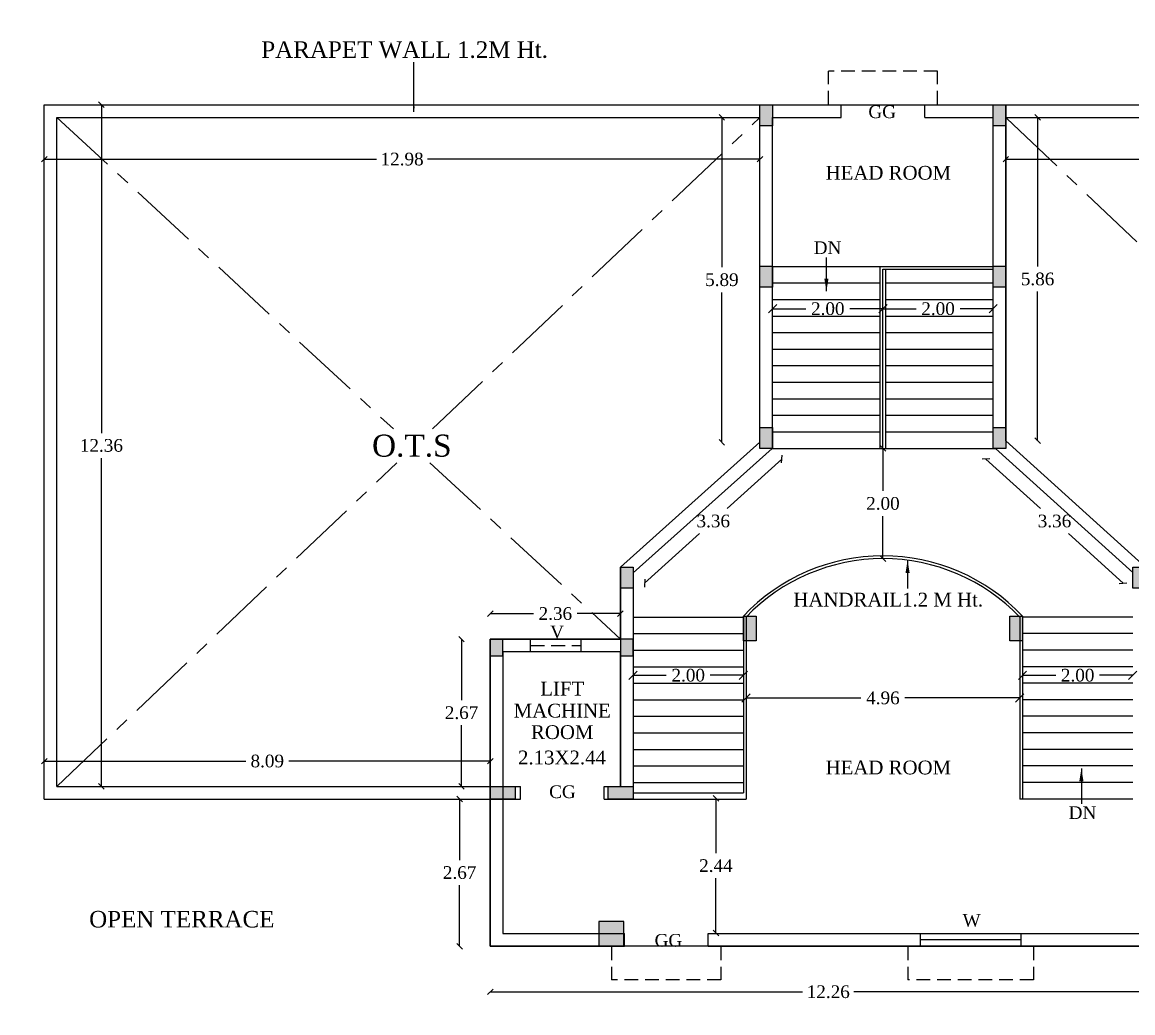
# Model space of a CAD drawing. Header units: metres. Extents: x -53 to 471, y -924 to -843.
# Drawn here: x 307.16 to 327.3, y -905.91 to -887.94 of the extents above; entities that cross this region are included whole.
import ezdxf
from ezdxf.enums import TextEntityAlignment as Align

# ---------------------------------------------------------------- set-up
doc = ezdxf.new("R2010")
doc.units = ezdxf.units.M
doc.header["$MEASUREMENT"] = 0
doc.header["$PDMODE"] = 3
doc.linetypes.add('CENTER', pattern=[2, 1.25, -0.25, 0.25, -0.25])
doc.linetypes.add('HIDDEN', pattern=[0.375, 0.25, -0.125])
doc.layers.get('DEFPOINTS').update_dxf_attribs({"lineweight": 5})
doc.layers.add('BLK_1_STAIR_HEADROOM', color=1, linetype='Continuous')
doc.styles.add('Isa-', font='times.ttf')
doc.styles.add('STYLE2', font='times.ttf')
doc.dimstyles.new('Copy of ISO-25', dxfattribs={"dimscale": 0, "dimtxt": 0.23, "dimasz": 0.1, "dimexe": 1.25, "dimexo": 0.625, "dimgap": 0.11, "dimtad": 0, "dimtih": 1, "dimtoh": 1, "dimzin": 1, "dimdsep": 46, "dimtxsty": 'STYLE2', "dimblk": 'OBLIQUE', "dimcen": 0, "dimse1": 1, "dimse2": 1, "dimclrd": 1, "dimclrt": 3, "dimadec": 0, "dimazin": 2, "dimtfac": 1, "dimtix": 1, "dimtofl": 0, "dimtmove": 0, "dimatfit": 3, "dimfxl": 0, "dimtolj": 1, "dimarcsym": 0})
doc.dimstyles.new('ISO-25', dxfattribs={"dimscale": 0, "dimtxt": 0.23, "dimasz": 0.15, "dimexe": 1.25, "dimexo": 0.625, "dimgap": 0.11, "dimtad": 0, "dimtih": 1, "dimtoh": 1, "dimzin": 1, "dimdsep": 46, "dimtxsty": 'STYLE2', "dimblk": 'OBLIQUE', "dimcen": 0, "dimse1": 1, "dimse2": 1, "dimclrd": 1, "dimclrt": 3, "dimadec": 0, "dimazin": 2, "dimtfac": 1, "dimtix": 1, "dimtofl": 0, "dimtmove": 0, "dimatfit": 3, "dimfxl": 0, "dimtolj": 1, "dimarcsym": 0})

# ---------------------------------------------------------------- blocks, each defined once
blk = doc.blocks.new('_Oblique')
at = {"color": 0, "linetype": 'ByBlock', "lineweight": -2}
blk.add_line((-0.5, -0.5), (0.5, 0.5), dxfattribs=at)
blk = doc.blocks.new('*D221')
at = {"color": 1, "lineweight": -2}
for p, q in [((320.291, -900.198), (322.374, -900.198)), ((325.254, -900.198), (323.17, -900.198))]:
    blk.add_line(p, q, dxfattribs=at)
at = {"layer": 'DEFPOINTS', "color": 0}
for p in [(320.291, -899.787), (325.254, -899.931), (325.254, -900.198)]:
    blk.add_point(p, dxfattribs=at)
at = {"color": 1, "lineweight": -2, "xscale": 0.15, "yscale": 0.15, "zscale": 0.15, "rotation": 180}
blk.add_blockref('_Oblique', (320.291, -900.198), dxfattribs=at)
at = {"color": 1, "lineweight": -2, "xscale": 0.15, "yscale": 0.15, "zscale": 0.15}
blk.add_blockref('_Oblique', (325.254, -900.198), dxfattribs=at)
at = {"color": 3, "lineweight": -3, "insert": (322.772, -900.198), "char_height": 0.23, "attachment_point": 5, "style": 'STYLE2'}
blk.add_mtext('\\A1;4.96', dxfattribs=at)
blk = doc.blocks.new('*D222')
at = {"color": 1, "lineweight": -2}
for p, q in [((325.304, -899.787), (325.906, -899.787)), ((327.304, -899.787), (326.701, -899.787))]:
    blk.add_line(p, q, dxfattribs=at)
at = {"layer": 'DEFPOINTS', "color": 0}
for p in [(325.304, -899.787), (327.304, -899.787), (327.304, -899.787)]:
    blk.add_point(p, dxfattribs=at)
at = {"color": 1, "lineweight": -2, "xscale": 0.15, "yscale": 0.15, "zscale": 0.15, "rotation": 180}
blk.add_blockref('_Oblique', (325.304, -899.787), dxfattribs=at)
at = {"color": 1, "lineweight": -2, "xscale": 0.15, "yscale": 0.15, "zscale": 0.15}
blk.add_blockref('_Oblique', (327.304, -899.787), dxfattribs=at)
at = {"color": 3, "lineweight": 25, "insert": (326.304, -899.787), "char_height": 0.23, "attachment_point": 5, "style": 'STYLE2'}
blk.add_mtext('\\A1;2.00', dxfattribs=at)
blk = doc.blocks.new('*D223')
at = {"color": 1, "lineweight": -2}
for p, q in [((318.241, -899.787), (318.843, -899.787)), ((320.241, -899.787), (319.638, -899.787))]:
    blk.add_line(p, q, dxfattribs=at)
at = {"layer": 'DEFPOINTS', "color": 0}
for p in [(318.241, -899.787), (320.241, -899.787), (320.241, -899.787)]:
    blk.add_point(p, dxfattribs=at)
at = {"color": 1, "lineweight": -2, "xscale": 0.15, "yscale": 0.15, "zscale": 0.15, "rotation": 180}
blk.add_blockref('_Oblique', (318.241, -899.787), dxfattribs=at)
at = {"color": 1, "lineweight": -2, "xscale": 0.15, "yscale": 0.15, "zscale": 0.15}
blk.add_blockref('_Oblique', (320.241, -899.787), dxfattribs=at)
at = {"color": 3, "lineweight": 25, "insert": (319.241, -899.787), "char_height": 0.23, "attachment_point": 5, "style": 'STYLE2'}
blk.add_mtext('\\A1;2.00', dxfattribs=at)
blk = doc.blocks.new('*D406')
at = {"color": 1, "lineweight": -2}
for p, q in [((322.772, -895.671), (322.772, -896.443)), ((322.772, -897.671), (322.772, -896.898))]:
    blk.add_line(p, q, dxfattribs=at)
at = {"layer": 'DEFPOINTS', "color": 0}
for p in [(322.717, -895.671), (322.772, -895.671), (322.772, -897.671)]:
    blk.add_point(p, dxfattribs=at)
at = {"color": 1, "lineweight": -2, "xscale": 0.1, "yscale": 0.1, "zscale": 0.1}
for p, rotation in [((322.772, -895.671), 90), ((322.772, -897.671), 270)]:
    blk.add_blockref('_Oblique', p, dxfattribs=dict(at, rotation=rotation))
at = {"color": 3, "lineweight": 25, "insert": (322.772, -896.671), "char_height": 0.23, "attachment_point": 5, "style": 'STYLE2'}
blk.add_mtext('\\A1;2.00', dxfattribs=at)
blk = doc.blocks.new('*D224')
at = {"color": 1, "lineweight": -2}
for p, q in [((307.561, -890.426), (313.589, -890.426)), ((320.542, -890.426), (314.514, -890.426))]:
    blk.add_line(p, q, dxfattribs=at)
at = {"layer": 'DEFPOINTS', "color": 0}
for p in [(307.561, -889.668), (320.542, -889.668), (320.542, -890.426)]:
    blk.add_point(p, dxfattribs=at)
at = {"color": 1, "lineweight": -2, "xscale": 0.1, "yscale": 0.1, "zscale": 0.1, "rotation": 180}
blk.add_blockref('_Oblique', (307.561, -890.426), dxfattribs=at)
at = {"color": 1, "lineweight": -2, "xscale": 0.1, "yscale": 0.1, "zscale": 0.1}
blk.add_blockref('_Oblique', (320.542, -890.426), dxfattribs=at)
at = {"color": 3, "lineweight": -3, "insert": (314.051, -890.426), "char_height": 0.23, "attachment_point": 5, "style": 'STYLE2'}
blk.add_mtext('\\A1;12.98', dxfattribs=at)
blk = doc.blocks.new('*D225')
at = {"color": 1, "lineweight": -2}
for p, q in [((308.597, -889.438), (308.597, -895.392)), ((308.597, -901.801), (308.597, -895.847))]:
    blk.add_line(p, q, dxfattribs=at)
at = {"layer": 'DEFPOINTS', "color": 0}
for p in [(307.791, -889.438), (307.791, -901.801), (308.597, -901.801)]:
    blk.add_point(p, dxfattribs=at)
at = {"color": 1, "lineweight": -2, "xscale": 0.1, "yscale": 0.1, "zscale": 0.1}
for p, rotation in [((308.597, -889.438), 90), ((308.597, -901.801), 270)]:
    blk.add_blockref('_Oblique', p, dxfattribs=dict(at, rotation=rotation))
at = {"color": 3, "lineweight": -3, "insert": (308.597, -895.619), "char_height": 0.23, "attachment_point": 5, "style": 'STYLE2'}
blk.add_mtext('\\A1;12.36', dxfattribs=at)
blk = doc.blocks.new('*D226')
at = {"color": 1, "lineweight": -2}
for p, q in [((325.002, -890.426), (331.029, -890.426)), ((337.981, -890.426), (331.954, -890.426))]:
    blk.add_line(p, q, dxfattribs=at)
at = {"layer": 'DEFPOINTS', "color": 0}
for p in [(325.002, -889.668), (337.981, -889.668), (325.002, -890.426)]:
    blk.add_point(p, dxfattribs=at)
at = {"color": 1, "lineweight": -2, "xscale": 0.1, "yscale": 0.1, "zscale": 0.1, "rotation": 180}
blk.add_blockref('_Oblique', (325.002, -890.426), dxfattribs=at)
at = {"color": 1, "lineweight": -2, "xscale": 0.1, "yscale": 0.1, "zscale": 0.1}
blk.add_blockref('_Oblique', (337.981, -890.426), dxfattribs=at)
at = {"color": 3, "lineweight": -3, "insert": (331.491, -890.426), "char_height": 0.23, "attachment_point": 5, "style": 'STYLE2'}
blk.add_mtext('\\A1;12.98', dxfattribs=at)
blk = doc.blocks.new('*D229')
at = {"color": 1, "lineweight": -2}
for p, q in [((307.561, -901.343), (311.216, -901.343)), ((315.651, -901.343), (311.995, -901.343))]:
    blk.add_line(p, q, dxfattribs=at)
at = {"layer": 'DEFPOINTS', "color": 0}
for p in [(315.651, -901.343), (307.561, -901.801), (315.651, -901.801)]:
    blk.add_point(p, dxfattribs=at)
at = {"color": 1, "lineweight": -2, "xscale": 0.1, "yscale": 0.1, "zscale": 0.1, "rotation": 180}
blk.add_blockref('_Oblique', (307.561, -901.343), dxfattribs=at)
at = {"color": 1, "lineweight": -2, "xscale": 0.1, "yscale": 0.1, "zscale": 0.1}
blk.add_blockref('_Oblique', (315.651, -901.343), dxfattribs=at)
at = {"color": 3, "lineweight": -3, "insert": (311.606, -901.343), "char_height": 0.23, "attachment_point": 5, "style": 'STYLE2'}
blk.add_mtext('\\A1;8.09', dxfattribs=at)
blk = doc.blocks.new('*D230')
at = {"color": 1, "lineweight": -2}
for p, q in [((319.851, -889.668), (319.851, -892.387)), ((319.851, -895.56), (319.851, -892.841))]:
    blk.add_line(p, q, dxfattribs=at)
at = {"layer": 'DEFPOINTS', "color": 0}
for p in [(319.851, -889.668), (320.542, -889.668), (320.542, -895.56)]:
    blk.add_point(p, dxfattribs=at)
at = {"color": 1, "lineweight": -2, "xscale": 0.1, "yscale": 0.1, "zscale": 0.1}
for p, rotation in [((319.851, -889.668), 90), ((319.851, -895.56), 270)]:
    blk.add_blockref('_Oblique', p, dxfattribs=dict(at, rotation=rotation))
at = {"color": 3, "lineweight": -3, "insert": (319.851, -892.614), "char_height": 0.23, "attachment_point": 5, "style": 'STYLE2'}
blk.add_mtext('\\A1;5.89', dxfattribs=at)
blk = doc.blocks.new('*D231')
at = {"color": 1, "lineweight": -2}
for p, q in [((325.577, -889.668), (325.577, -892.373)), ((325.577, -895.532), (325.577, -892.827))]:
    blk.add_line(p, q, dxfattribs=at)
at = {"layer": 'DEFPOINTS', "color": 0}
for p in [(325.002, -889.668), (325.002, -895.532), (325.577, -895.532)]:
    blk.add_point(p, dxfattribs=at)
at = {"color": 1, "lineweight": -2, "xscale": 0.1, "yscale": 0.1, "zscale": 0.1}
for p, rotation in [((325.577, -889.668), 90), ((325.577, -895.532), 270)]:
    blk.add_blockref('_Oblique', p, dxfattribs=dict(at, rotation=rotation))
at = {"color": 3, "lineweight": -3, "insert": (325.577, -892.6), "char_height": 0.23, "attachment_point": 5, "style": 'STYLE2'}
blk.add_mtext('\\A1;5.86', dxfattribs=at)
blk = doc.blocks.new('*D518')
at = {"color": 1, "lineweight": -2, "ltscale": 3}
for p, q in [((319.743, -902.018), (319.743, -903.012)), ((319.743, -904.461), (319.743, -903.467))]:
    blk.add_line(p, q, dxfattribs=at)
at = {"layer": 'DEFPOINTS', "color": 0, "ltscale": 3}
for p in [(320.291, -902.018), (319.743, -904.461), (320.277, -904.461)]:
    blk.add_point(p, dxfattribs=at)
at = {"color": 1, "lineweight": -2, "ltscale": 3, "xscale": 0.1, "yscale": 0.1, "zscale": 0.1}
for p, rotation in [((319.743, -902.018), 90), ((319.743, -904.461), 270)]:
    blk.add_blockref('_Oblique', p, dxfattribs=dict(at, rotation=rotation))
at = {"color": 3, "ltscale": 3, "insert": (319.743, -903.24), "char_height": 0.23, "attachment_point": 5, "style": 'STYLE2'}
blk.add_mtext('\\A1;2.44', dxfattribs=at)
blk = doc.blocks.new('*D523')
at = {"color": 1, "lineweight": -2, "ltscale": 3}
for p, q in [((315.13, -899.131), (315.13, -900.238)), ((315.13, -901.801), (315.13, -900.693))]:
    blk.add_line(p, q, dxfattribs=at)
at = {"layer": 'DEFPOINTS', "color": 0, "ltscale": 3}
for p in [(315.13, -899.131), (315.651, -899.131), (315.651, -901.801)]:
    blk.add_point(p, dxfattribs=at)
at = {"color": 1, "lineweight": -2, "ltscale": 3, "xscale": 0.1, "yscale": 0.1, "zscale": 0.1}
for p, rotation in [((315.13, -899.131), 90), ((315.13, -901.801), 270)]:
    blk.add_blockref('_Oblique', p, dxfattribs=dict(at, rotation=rotation))
at = {"color": 3, "ltscale": 3, "insert": (315.13, -900.466), "char_height": 0.23, "attachment_point": 5, "style": 'STYLE2'}
blk.add_mtext('\\A1;2.67', dxfattribs=at)
blk = doc.blocks.new('*D524')
at = {"color": 1, "lineweight": -2, "ltscale": 3}
for p, q in [((315.651, -898.668), (316.434, -898.668)), ((318.011, -898.668), (317.228, -898.668))]:
    blk.add_line(p, q, dxfattribs=at)
at = {"layer": 'DEFPOINTS', "color": 0, "ltscale": 3}
for p in [(318.011, -898.668), (315.651, -898.948), (318.011, -898.948)]:
    blk.add_point(p, dxfattribs=at)
at = {"color": 1, "lineweight": -2, "ltscale": 3, "xscale": 0.1, "yscale": 0.1, "zscale": 0.1, "rotation": 180}
blk.add_blockref('_Oblique', (315.651, -898.668), dxfattribs=at)
at = {"color": 1, "lineweight": -2, "ltscale": 3, "xscale": 0.1, "yscale": 0.1, "zscale": 0.1}
blk.add_blockref('_Oblique', (318.011, -898.668), dxfattribs=at)
at = {"color": 3, "ltscale": 3, "insert": (316.831, -898.668), "char_height": 0.23, "attachment_point": 5, "style": 'STYLE2'}
blk.add_mtext('\\A1;2.36', dxfattribs=at)
blk = doc.blocks.new('*D525')
at = {"color": 1, "lineweight": -2, "ltscale": 3}
for p, q in [((315.095, -902.031), (315.095, -903.138)), ((315.095, -904.701), (315.095, -903.593))]:
    blk.add_line(p, q, dxfattribs=at)
at = {"layer": 'DEFPOINTS', "color": 0, "ltscale": 3}
for p in [(315.651, -902.031), (315.095, -904.701), (315.651, -904.701)]:
    blk.add_point(p, dxfattribs=at)
at = {"color": 1, "lineweight": -2, "ltscale": 3, "xscale": 0.1, "yscale": 0.1, "zscale": 0.1}
for p, rotation in [((315.095, -902.031), 90), ((315.095, -904.701), 270)]:
    blk.add_blockref('_Oblique', p, dxfattribs=dict(at, rotation=rotation))
at = {"color": 3, "ltscale": 3, "insert": (315.095, -903.366), "char_height": 0.23, "attachment_point": 5, "style": 'STYLE2'}
blk.add_mtext('\\A1;2.67', dxfattribs=at)
blk = doc.blocks.new('*D526')
at = {"color": 1, "lineweight": -2, "ltscale": 3}
for p, q in [((315.651, -905.527), (321.315, -905.527)), ((327.911, -905.527), (322.246, -905.527))]:
    blk.add_line(p, q, dxfattribs=at)
at = {"layer": 'DEFPOINTS', "color": 0, "ltscale": 3}
for p in [(315.651, -904.701), (327.911, -904.701), (327.911, -905.527)]:
    blk.add_point(p, dxfattribs=at)
at = {"color": 1, "lineweight": -2, "ltscale": 3, "xscale": 0.1, "yscale": 0.1, "zscale": 0.1, "rotation": 180}
blk.add_blockref('_Oblique', (315.651, -905.527), dxfattribs=at)
at = {"color": 1, "lineweight": -2, "ltscale": 3, "xscale": 0.1, "yscale": 0.1, "zscale": 0.1}
blk.add_blockref('_Oblique', (327.911, -905.527), dxfattribs=at)
at = {"color": 3, "ltscale": 3, "insert": (321.781, -905.527), "char_height": 0.23, "attachment_point": 5, "style": 'STYLE2'}
blk.add_mtext('\\A1;12.26', dxfattribs=at)
blk = doc.blocks.new('*D529')
at = {"color": 1, "lineweight": -2, "ltscale": 3}
for p, q in [((324.64, -895.864), (325.633, -896.763)), ((327.128, -898.115), (326.135, -897.217))]:
    blk.add_line(p, q, dxfattribs=at)
at = {"layer": 'DEFPOINTS', "color": 0, "ltscale": 3}
for p in [(324.815, -895.671), (327.304, -897.921), (327.128, -898.115)]:
    blk.add_point(p, dxfattribs=at)
at = {"color": 1, "lineweight": -2, "ltscale": 3, "xscale": 0.1, "yscale": 0.1, "zscale": 0.1}
for p, rotation in [((324.64, -895.864), 137.8750409224274), ((327.128, -898.115), 317.8750409224274)]:
    blk.add_blockref('_Oblique', p, dxfattribs=dict(at, rotation=rotation))
at = {"color": 3, "ltscale": 3, "insert": (325.884, -896.99), "char_height": 0.23, "attachment_point": 5, "style": 'STYLE2'}
blk.add_mtext('\\A1;3.36', dxfattribs=at)
blk = doc.blocks.new('*D530')
at = {"color": 1, "lineweight": -2, "ltscale": 3}
for p, q in [((320.939, -895.864), (319.946, -896.763)), ((318.45, -898.115), (319.443, -897.217))]:
    blk.add_line(p, q, dxfattribs=at)
at = {"layer": 'DEFPOINTS', "color": 0, "ltscale": 3}
for p in [(320.764, -895.671), (318.275, -897.921), (318.45, -898.115)]:
    blk.add_point(p, dxfattribs=at)
at = {"color": 1, "lineweight": -2, "ltscale": 3, "xscale": 0.1, "yscale": 0.1, "zscale": 0.1}
for p, rotation in [((320.939, -895.864), 42.12495907757251), ((318.45, -898.115), 222.1249590775725)]:
    blk.add_blockref('_Oblique', p, dxfattribs=dict(at, rotation=rotation))
at = {"color": 3, "ltscale": 3, "insert": (319.695, -896.99), "char_height": 0.23, "attachment_point": 5, "style": 'STYLE2'}
blk.add_mtext('\\A1;3.36', dxfattribs=at)
blk = doc.blocks.new('*D742')
at = {"color": 1, "lineweight": -2}
for p, q in [((322.772, -893.139), (323.375, -893.139)), ((324.772, -893.139), (324.17, -893.139))]:
    blk.add_line(p, q, dxfattribs=at)
at = {"layer": 'DEFPOINTS', "color": 0}
for p in [(322.772, -893.139), (324.772, -893.139), (324.772, -893.139)]:
    blk.add_point(p, dxfattribs=at)
at = {"color": 1, "lineweight": -2, "xscale": 0.15, "yscale": 0.15, "zscale": 0.15, "rotation": 180}
blk.add_blockref('_Oblique', (322.772, -893.139), dxfattribs=at)
at = {"color": 1, "lineweight": -2, "xscale": 0.15, "yscale": 0.15, "zscale": 0.15}
blk.add_blockref('_Oblique', (324.772, -893.139), dxfattribs=at)
at = {"color": 3, "insert": (323.772, -893.139), "char_height": 0.23, "attachment_point": 5, "style": 'STYLE2'}
blk.add_mtext('\\A1;2.00', dxfattribs=at)
blk = doc.blocks.new('*D743')
at = {"color": 1, "lineweight": -2}
for p, q in [((320.772, -893.139), (321.375, -893.139)), ((322.772, -893.139), (322.17, -893.139))]:
    blk.add_line(p, q, dxfattribs=at)
at = {"layer": 'DEFPOINTS', "color": 0}
for p in [(320.772, -893.139), (320.772, -893.139), (322.772, -893.139)]:
    blk.add_point(p, dxfattribs=at)
at = {"color": 1, "lineweight": -2, "xscale": 0.15, "yscale": 0.15, "zscale": 0.15, "rotation": 180}
blk.add_blockref('_Oblique', (320.772, -893.139), dxfattribs=at)
at = {"color": 1, "lineweight": -2, "xscale": 0.15, "yscale": 0.15, "zscale": 0.15}
blk.add_blockref('_Oblique', (322.772, -893.139), dxfattribs=at)
at = {"color": 3, "insert": (321.772, -893.139), "char_height": 0.23, "attachment_point": 5, "style": 'STYLE2'}
blk.add_mtext('\\A1;2.00', dxfattribs=at)
blk = doc.blocks.new('*D744')
at = {"color": 1, "lineweight": -2}
for p, q in [((322.772, -895.671), (322.772, -896.443)), ((322.772, -897.671), (322.772, -896.898))]:
    blk.add_line(p, q, dxfattribs=at)
at = {"layer": 'DEFPOINTS', "color": 0}
for p in [(322.717, -895.671), (322.772, -895.671), (322.772, -897.671)]:
    blk.add_point(p, dxfattribs=at)
at = {"color": 1, "lineweight": -2, "xscale": 0.1, "yscale": 0.1, "zscale": 0.1}
for p, rotation in [((322.772, -895.671), 90), ((322.772, -897.671), 270)]:
    blk.add_blockref('_Oblique', p, dxfattribs=dict(at, rotation=rotation))
at = {"color": 3, "insert": (322.772, -896.671), "char_height": 0.23, "attachment_point": 5, "style": 'STYLE2'}
blk.add_mtext('\\A1;2.00', dxfattribs=at)
blk = doc.blocks.new('*D766')
at = {"color": 1, "lineweight": -2, "ltscale": 3}
for p, q in [((292.768, -874.398), (292.768, -896.667)), ((292.768, -919.391), (292.768, -897.122))]:
    blk.add_line(p, q, dxfattribs=at)
at = {"layer": 'DEFPOINTS', "color": 0, "ltscale": 3}
for p in [(301.841, -874.398), (292.768, -919.391), (314.271, -919.391)]:
    blk.add_point(p, dxfattribs=at)
at = {"color": 1, "lineweight": -2, "ltscale": 3, "xscale": 0.1, "yscale": 0.1, "zscale": 0.1}
for p, rotation in [((292.768, -874.398), 90), ((292.768, -919.391), 270)]:
    blk.add_blockref('_Oblique', p, dxfattribs=dict(at, rotation=rotation))
at = {"color": 3, "ltscale": 3, "insert": (292.768, -896.894), "char_height": 0.23, "attachment_point": 5, "style": 'STYLE2'}
blk.add_mtext('\\A1;44.99', dxfattribs=at)

msp = doc.modelspace()

# ---------------------------------------------------------------- hatches: boundary and pattern name
for color, points in [(2, [(320.54221, -889.81821), (320.77221, -889.81821), (320.77221, -889.43821), (320.54221, -889.43821)]), (2, [(324.77221, -889.81821), (325.00221, -889.81821), (325.00221, -889.43821), (324.77221, -889.43821)]), (2, [(320.54221, -892.74438), (320.77221, -892.74438), (320.77221, -892.36438), (320.54221, -892.36438)]), (2, [(324.77221, -892.74438), (325.00221, -892.74438), (325.00221, -892.36438), (324.77221, -892.36438)]), (2, [(320.54221, -895.67055), (320.77221, -895.67055), (320.77221, -895.29055), (320.54221, -895.29055)]), (2, [(324.77221, -895.67055), (325.00221, -895.67055), (325.00221, -895.29055), (324.77221, -895.29055)]), (2, [(318.01057, -898.20366), (318.24057, -898.20366), (318.24057, -897.82366), (318.01057, -897.82366)]), (2, [(327.30386, -898.20366), (327.53386, -898.20366), (327.53386, -897.82366), (327.30386, -897.82366)]), (3, [(320.24057, -899.16403), (320.24057, -898.71103), (320.47057, -898.71103), (320.47057, -899.16403)]), (3, [(325.07386, -899.16403), (325.07386, -898.71103), (325.30386, -898.71103), (325.30386, -899.16403)]), (1, [(315.65057, -899.43055), (315.88057, -899.43055), (315.88057, -899.13055), (315.65057, -899.13055)]), (1, [(318.01057, -899.43055), (318.24057, -899.43055), (318.24057, -899.13055), (318.01057, -899.13055)]), (7, [(317.62057, -904.70055), (318.07057, -904.70055), (318.07057, -904.25055), (317.62057, -904.25055)])]:
    msp.add_hatch(color=color).paths.add_polyline_path(points)
at = {"ltscale": 3}
for color, points in [(4, [(316.10057, -901.80055), (315.65057, -901.80055), (315.65057, -902.03055), (316.10057, -902.03055)]), (6, [(317.79057, -901.80055), (317.79057, -902.03055), (318.24057, -902.03055), (318.24057, -901.80055)])]:
    msp.add_hatch(color=color, dxfattribs=at).paths.add_polyline_path(points)

# ---------------------------------------------------------------- linework, layer by layer
at = {"color": 1, "linetype": 'HIDDEN'}
for p, q in [((323.76221, -888.82821), (321.78221, -888.82821)), ((321.78221, -889.43821), (321.78221, -888.82821)), ((323.76221, -889.43821), (323.76221, -888.82821))]:
    msp.add_line(p, q, dxfattribs=at)
at = {"lineweight": -3}
for p, q in [((307.56057, -889.43821), (320.54221, -889.43821)), ((307.56057, -902.03055), (307.56057, -889.43821)), ((320.54221, -895.56011), (320.54221, -889.43821)), ((320.54221, -889.43821), (322.01221, -889.43821)), ((322.01221, -889.66821), (322.01221, -889.43821)), ((323.53221, -889.66821), (323.53221, -889.43821)), ((323.53221, -889.43821), (325.00221, -889.43821)), ((324.77221, -889.43821), (337.98057, -889.43821)), ((325.00221, -895.53163), (325.00221, -889.43821)), ((307.79057, -889.66821), (320.54221, -889.66821)), ((307.79057, -901.80055), (307.79057, -889.66821)), ((320.77221, -895.67055), (320.77221, -889.66821)), ((320.77221, -889.66821), (322.01221, -889.66821)), ((323.53221, -889.66821), (324.77221, -889.66821)), ((324.77221, -895.67055), (324.77221, -889.66821)), ((325.00221, -889.66821), (337.75057, -889.66821)), ((318.24057, -897.92654), (320.76377, -895.67055)), ((320.76377, -895.67055), (324.8149, -895.67055)), ((324.8149, -895.67055), (327.30386, -897.92146)), ((318.01057, -897.82366), (318.01057, -899.13055)), ((318.24057, -897.92654), (318.24057, -902.03055)), ((318.24057, -898.73055), (320.24057, -898.73055)), ((320.24057, -898.71103), (320.24057, -901.92055)), ((320.29057, -898.73055), (320.29057, -902.03055)), ((325.25386, -898.73055), (325.25386, -902.03055)), ((325.30386, -898.71103), (325.30386, -902.03055)), ((327.30386, -898.73055), (325.30386, -898.73055)), ((318.01057, -899.13055), (315.65057, -899.13055)), ((315.65057, -899.13055), (315.65057, -904.70055)), ((318.24057, -899.03055), (320.24057, -899.03055)), ((327.30386, -899.03055), (325.30386, -899.03055)), ((318.01057, -899.36055), (315.88057, -899.36055)), ((315.88057, -899.36055), (315.88057, -904.47055)), ((318.01057, -899.36055), (318.01057, -901.80055)), ((318.01057, -901.80055), (318.01057, -899.36055)), ((318.24057, -899.33055), (320.24057, -899.33055)), ((327.30386, -899.33055), (325.30386, -899.33055)), ((318.24057, -899.63055), (320.24057, -899.63055)), ((327.30386, -899.63055), (325.30386, -899.63055)), ((318.24057, -899.93055), (320.24057, -899.93055)), ((327.30386, -899.93055), (325.30386, -899.93055)), ((318.24057, -900.23055), (320.24057, -900.23055)), ((327.30386, -900.23055), (325.30386, -900.23055)), ((318.24057, -900.53055), (320.24057, -900.53055)), ((327.30386, -900.53055), (325.30386, -900.53055)), ((318.24057, -900.83055), (320.24057, -900.83055)), ((327.30386, -900.83055), (325.30386, -900.83055)), ((318.24057, -901.13055), (320.24057, -901.13055)), ((327.30386, -901.13055), (325.30386, -901.13055)), ((318.24057, -901.43055), (320.24057, -901.43055)), ((327.30386, -901.43055), (325.30386, -901.43055)), ((318.24057, -901.73055), (320.24057, -901.73055)), ((327.30386, -901.73055), (325.30386, -901.73055)), ((307.79057, -901.80055), (315.65057, -901.80055)), ((315.88057, -901.80055), (316.19859, -901.80055)), ((316.19859, -902.03055), (316.19859, -901.80055)), ((317.71859, -901.80055), (318.01057, -901.80055)), ((317.71859, -902.03055), (317.71859, -901.80055)), ((318.24057, -901.92055), (320.24057, -901.92055)), ((307.56057, -902.03055), (316.19859, -902.03055)), ((317.71859, -902.03055), (320.29057, -902.03055)), ((327.30386, -902.03055), (325.25386, -902.03055)), ((315.88057, -904.47055), (318.08418, -904.47055)), ((317.62057, -904.47055), (317.85057, -904.47055)), ((318.08418, -904.70055), (318.08418, -904.47055)), ((319.60418, -904.47055), (327.68057, -904.47055)), ((319.60418, -904.70055), (319.60418, -904.47055)), ((315.65057, -904.70055), (318.08418, -904.70055)), ((319.60418, -904.70055), (327.91057, -904.70055))]:
    msp.add_line(p, q, dxfattribs=at)
at = {"linetype": 'CENTER', "lineweight": -3}
for p, q in [((307.79057, -889.66821), (313.89379, -895.31897)), ((314.60301, -895.31897), (320.54221, -889.66821)), ((331.72368, -896.06323), (325.00221, -889.66821)), ((307.79057, -901.80055), (313.95829, -895.93238)), ((314.55631, -895.93238), (318.01057, -899.13055))]:
    msp.add_line(p, q, dxfattribs=at)
for p, q in [((320.77221, -892.37055), (324.77221, -892.37055)), ((322.72221, -895.67055), (322.72221, -892.37055)), ((322.77221, -895.67055), (322.77221, -892.42055)), ((322.77221, -892.42055), (324.77221, -892.42055)), ((322.82221, -895.67055), (322.82221, -892.42055)), ((320.77221, -892.67055), (322.72221, -892.67055)), ((322.82221, -892.67055), (324.77221, -892.67055)), ((320.77221, -892.97055), (322.72221, -892.97055)), ((322.82221, -892.97055), (324.77221, -892.97055)), ((320.77221, -893.27055), (322.72221, -893.27055)), ((322.82221, -893.27055), (324.77221, -893.27055)), ((320.77221, -893.57055), (322.72221, -893.57055)), ((322.82221, -893.57055), (324.77221, -893.57055)), ((320.77221, -893.87055), (322.72221, -893.87055)), ((322.82221, -893.87055), (324.77221, -893.87055)), ((320.77221, -894.17055), (322.72221, -894.17055)), ((322.82221, -894.17055), (324.77221, -894.17055)), ((320.77221, -894.47055), (322.72221, -894.47055)), ((322.82221, -894.47055), (324.77221, -894.47055)), ((320.77221, -894.77055), (322.72221, -894.77055)), ((322.82221, -894.77055), (324.77221, -894.77055)), ((320.77221, -895.07055), (322.72221, -895.07055)), ((322.82221, -895.07055), (324.77221, -895.07055)), ((320.77221, -895.37055), (322.72221, -895.37055)), ((322.82221, -895.37055), (324.77221, -895.37055))]:
    msp.add_line(p, q)
at = {"color": 1, "linetype": 'HIDDEN', "lineweight": -3}
for p, q in [((316.38204, -899.24555), (317.29204, -899.24555)), ((317.85057, -904.70055), (317.85057, -905.31055)), ((319.83418, -904.70055), (319.83418, -905.31055)), ((323.22196, -904.70055), (323.22196, -905.31055)), ((325.50557, -904.70055), (325.50557, -905.31055)), ((319.83418, -905.31055), (317.85057, -905.31055)), ((325.50557, -905.31055), (323.22196, -905.31055))]:
    msp.add_line(p, q, dxfattribs=at)
at = {"color": 1, "lineweight": -3}
msp.add_line((325.27557, -904.58555), (323.45557, -904.58555), dxfattribs=at)
at = {"color": 2}
for points in [[(320.54221, -889.81821), (320.54221, -889.43821), (320.77221, -889.43821), (320.77221, -889.81821)], [(324.77221, -889.81821), (324.77221, -889.43821), (325.00221, -889.43821), (325.00221, -889.81821)], [(320.54221, -892.74438), (320.54221, -892.36438), (320.77221, -892.36438), (320.77221, -892.74438)], [(324.77221, -892.74438), (324.77221, -892.36438), (325.00221, -892.36438), (325.00221, -892.74438)], [(320.54221, -895.67055), (320.54221, -895.29055), (320.77221, -895.29055), (320.77221, -895.67055)], [(324.77221, -895.67055), (324.77221, -895.29055), (325.00221, -895.29055), (325.00221, -895.67055)], [(318.01057, -898.20366), (318.01057, -897.82366), (318.24057, -897.82366), (318.24057, -898.20366)], [(327.30386, -898.20366), (327.30386, -897.82366), (327.53386, -897.82366), (327.53386, -898.20366)]]:
    msp.add_lwpolyline(points, close=True, dxfattribs=at)
at = {"lineweight": -3}
for points in [[(325.00221, -895.53163), (327.53386, -897.82366)], [(318.01057, -897.82366), (320.54221, -895.56011)]]:
    msp.add_lwpolyline(points, dxfattribs=at)
at = {"color": 3, "lineweight": -3}
for points in [[(320.24057, -899.16403), (320.24057, -898.71103), (320.47057, -898.71103), (320.47057, -899.16403)], [(325.07386, -899.16403), (325.07386, -898.71103), (325.30386, -898.71103), (325.30386, -899.16403)]]:
    msp.add_lwpolyline(points, close=True, dxfattribs=at)
at = {"color": 1, "ltscale": 3}
for points in [[(315.65057, -899.43055), (315.88057, -899.43055), (315.88057, -899.13055), (315.65057, -899.13055)], [(318.01057, -899.43055), (318.24057, -899.43055), (318.24057, -899.13055), (318.01057, -899.13055)]]:
    msp.add_lwpolyline(points, close=True, dxfattribs=at)
at = {"color": 2, "lineweight": -3}
for points in [[(317.29204, -899.36055), (316.38204, -899.36055), (316.38204, -899.13055), (317.29204, -899.13055)], [(323.45557, -904.70055), (323.45557, -904.47055), (325.27557, -904.47055), (325.27557, -904.70055)]]:
    msp.add_lwpolyline(points, close=True, dxfattribs=at)
at = {"color": 4}
msp.add_lwpolyline([(315.65057, -901.80055), (316.10057, -901.80055), (316.10057, -902.03055), (315.65057, -902.03055)], close=True, dxfattribs=at)
at = {"color": 6}
msp.add_lwpolyline([(317.79057, -901.80055), (318.24057, -901.80055), (318.24057, -902.03055), (317.79057, -902.03055)], close=True, dxfattribs=at)
at = {"color": 7, "ltscale": 3}
msp.add_lwpolyline([(317.62057, -904.70055), (318.07057, -904.70055), (318.07057, -904.25055), (317.62057, -904.25055)], close=True, dxfattribs=at)
at = {"lineweight": -3}
for centre, radius, start, end in [((322.77221, -901.10449), 3.48394, 43.392835, 136.607165), ((322.77221, -901.10553), 3.43498, 43.741859, 136.258141)]:
    msp.add_arc(centre, radius, start, end, dxfattribs=at)
at = {"layer": 'BLK_1_STAIR_HEADROOM', "color": 1}
msp.add_lwpolyline([(320.54221, -889.43821), (325.00221, -889.43821), (325.00221, -895.53163), (327.53386, -897.82366), (327.53386, -901.80055), (327.91057, -901.80055), (327.91057, -904.70055), (315.65057, -904.70055), (315.65057, -899.13055), (318.01057, -899.13055), (318.01057, -897.82366), (320.54221, -895.56011)], close=True, dxfattribs=at)

# ---------------------------------------------------------------- texts
at = {"lineweight": -3, "style": 'Isa-'}
for s, height, p in [('PARAPET WALL 1.2M Ht.', 0.3, (314.097, -888.5884)), ('HEAD ROOM', 0.25, (322.87054, -890.79757)), ('O.T.S', 0.4, (314.22764, -895.82119)), ('HANDRAIL1.2 M Ht. ', 0.25, (322.91511, -898.53915)), ('LIFT', 0.25, (316.95568, -900.15353)), ('MACHINE', 0.25, (316.95568, -900.55247)), ('ROOM', 0.25, (316.95568, -900.94213)), ('2.13X2.44', 0.25, (316.95094, -901.40173)), ('HEAD ROOM', 0.25, (322.87054, -901.58329)), ('OPEN TERRACE', 0.3, (310.05577, -904.35967))]:
    msp.add_text(s, height=height, dxfattribs=at).set_placement(p, align=Align.CENTER)
at = {"color": 4, "style": 'Isa-'}
msp.add_text('GG', height=0.23, dxfattribs=at).set_placement((322.75863, -889.68084), align=Align.CENTER)
at = {"color": 4, "lineweight": -3, "style": 'Isa-'}
msp.add_text('DN', height=0.23, rotation=360, dxfattribs=at).set_placement((321.76696, -892.1461), align=Align.CENTER)
for s, p in [('V', (316.8622, -899.1158)), ('CG', (316.95979, -902.01327)), ('DN', (326.39152, -902.39242)), ('W', (324.38069, -904.34527)), ('GG', (318.88186, -904.70793))]:
    msp.add_text(s, height=0.23, dxfattribs=at).set_placement(p, align=Align.CENTER)

# ---------------------------------------------------------------- dimensions: what is measured, and where the dimension line sits
at = {"color": 4, "ltscale": 3}
dim = msp.add_linear_dim(base=(292.76835, -919.39055), p1=(301.84057, -874.39836), p2=(314.27057, -919.39055), angle=90, dimstyle='Copy of ISO-25', override={"dimscale": 1}, dxfattribs=at)
dim.commit()
dim.dimension.update_dxf_attribs({"geometry": '*D766', "text_midpoint": (292.76835, -896.89446)})
at = {"color": 41, "lineweight": -3}
for base, p1, p2, picture, middle in [((308.59681, -901.80055), (307.79057, -889.43821), (307.79057, -901.80055), '*D225', (308.59681, -895.61938)), ((319.85092, -889.66821), (320.54221, -895.56011), (320.54221, -889.66821), '*D230', (319.85092, -892.61416)), ((325.57706, -895.53163), (325.00221, -889.66821), (325.00221, -895.53163), '*D231', (325.57706, -892.59992))]:
    dim = msp.add_linear_dim(base=base, p1=p1, p2=p2, angle=90, dimstyle='Copy of ISO-25', override={"dimscale": 1}, dxfattribs=at)
    dim.commit()
    dim.dimension.update_dxf_attribs({"geometry": picture, "text_midpoint": middle})
for base, p1, p2, picture, middle in [((320.54221, -890.42565), (307.56057, -889.66821), (320.54221, -889.66821), '*D224', (314.05139, -890.42565)), ((325.00221, -890.42565), (337.98057, -889.66821), (325.00221, -889.66821), '*D226', (331.49139, -890.42565)), ((315.65057, -901.34312), (307.56057, -901.80055), (315.65057, -901.80055), '*D229', (311.60557, -901.34312))]:
    dim = msp.add_linear_dim(base=base, p1=p1, p2=p2, dimstyle='Copy of ISO-25', override={"dimscale": 1}, dxfattribs=at)
    dim.commit()
    dim.dimension.update_dxf_attribs({"geometry": picture, "text_midpoint": middle})
for base, p2, picture, middle in [((320.77221, -893.13865), (320.77221, -893.13865), '*D743', (321.77221, -893.13865)), ((324.77221, -893.13865), (324.77221, -893.13865), '*D742', (323.77221, -893.13865))]:
    dim = msp.add_linear_dim(base=base, p1=(322.77221, -893.13865), p2=p2, dimstyle='ISO-25', override={"dimscale": 1})
    dim.commit()
    dim.dimension.update_dxf_attribs({"geometry": picture, "text_midpoint": middle})
at = {"color": 41, "ltscale": 3}
for p1, p2, distance, picture, middle in [((320.76377, -895.67055), (318.27481, -897.92146), 0.2615, '*D530', (319.69469, -896.98995)), ((324.8149, -895.67055), (327.30386, -897.92146), -0.2615, '*D529', (325.88398, -896.98995))]:
    dim = msp.add_aligned_dim(p1=p1, p2=p2, distance=distance, dimstyle='Copy of ISO-25', override={"dimscale": 1}, dxfattribs=at)
    dim.commit()
    dim.dimension.update_dxf_attribs({"geometry": picture, "text_midpoint": middle})
at = {"lineweight": 25}
dim = msp.add_linear_dim(base=(322.77221, -895.67055), p1=(322.77221, -897.67055), p2=(322.71721, -895.67055), angle=90, dimstyle='Copy of ISO-25', override={"dimscale": 1}, dxfattribs=at)
dim.commit()
dim.dimension.update_dxf_attribs({"geometry": '*D406', "text_midpoint": (322.77221, -896.67055)})
dim = msp.add_linear_dim(base=(322.77221, -895.67055), p1=(322.77221, -897.67055), p2=(322.71721, -895.67055), angle=90, dimstyle='Copy of ISO-25', override={"dimscale": 1})
dim.commit()
dim.dimension.update_dxf_attribs({"geometry": '*D744', "text_midpoint": (322.77221, -896.67055)})
at = {"color": 41, "ltscale": 3}
dim = msp.add_linear_dim(base=(318.01057, -898.66798), p1=(315.65057, -898.94849), p2=(318.01057, -898.94849), dimstyle='Copy of ISO-25', override={"dimscale": 1}, dxfattribs=at)
dim.commit()
dim.dimension.update_dxf_attribs({"geometry": '*D524', "text_midpoint": (316.83057, -898.66798)})
for base, p1, p2, picture, middle in [((315.12967, -899.13055), (315.65057, -901.80055), (315.65057, -899.13055), '*D523', (315.12967, -900.46555)), ((315.09537, -904.70055), (315.65057, -902.03055), (315.65057, -904.70055), '*D525', (315.09537, -903.36555))]:
    dim = msp.add_linear_dim(base=base, p1=p1, p2=p2, angle=90, dimstyle='Copy of ISO-25', override={"dimscale": 1}, dxfattribs=at)
    dim.commit()
    dim.dimension.update_dxf_attribs({"geometry": picture, "text_midpoint": middle})
at = {"lineweight": 25}
for base, p1, p2, picture, middle in [((320.24057, -899.78683), (318.24057, -899.78683), (320.24057, -899.78683), '*D223', (319.24057, -899.78683)), ((327.30386, -899.78683), (325.30386, -899.78683), (327.30386, -899.78683), '*D222', (326.30386, -899.78683))]:
    dim = msp.add_linear_dim(base=base, p1=p1, p2=p2, dimstyle='ISO-25', override={"dimscale": 1}, dxfattribs=at)
    dim.commit()
    dim.dimension.update_dxf_attribs({"geometry": picture, "text_midpoint": middle})
at = {"color": 2, "lineweight": -3}
dim = msp.add_linear_dim(base=(325.25386, -900.19791), p1=(320.29057, -899.78746), p2=(325.25386, -899.93055), dimstyle='ISO-25', override={"dimscale": 1}, dxfattribs=at)
dim.commit()
dim.dimension.update_dxf_attribs({"geometry": '*D221', "text_midpoint": (322.77221, -900.19791)})
at = {"color": 41, "ltscale": 3}
dim = msp.add_linear_dim(base=(319.74337, -904.46087), p1=(320.29057, -902.01836), p2=(320.27718, -904.46087), angle=90, dimstyle='Copy of ISO-25', override={"dimscale": 1}, dxfattribs=at)
dim.commit()
dim.dimension.update_dxf_attribs({"geometry": '*D518', "text_midpoint": (319.74337, -903.23962), "dimtype": 160})
dim = msp.add_linear_dim(base=(327.91057, -905.52681), p1=(315.65057, -904.70055), p2=(327.91057, -904.70055), dimstyle='Copy of ISO-25', override={"dimscale": 1}, dxfattribs=at)
dim.commit()
dim.dimension.update_dxf_attribs({"geometry": '*D526', "text_midpoint": (321.78057, -905.52681), "dimtype": 160})

# ---------------------------------------------------------------- leaders
msp.add_leader([(314.26507, -889.57022), (314.26507, -888.66586)], dimstyle='Copy of ISO-25', override={"dimscale": 1}, dxfattribs=at)
at = {"color": 3, "lineweight": -3}
for points in [[(321.74721, -892.82265), (321.74721, -892.20705)], [(326.37176, -901.47787), (326.37176, -902.11574)]]:
    msp.add_leader(points, dimstyle='ISO-25', override={"dimscale": 1, "dimasz": 0.23}, dxfattribs=at)
at = {"lineweight": -3}
msp.add_leader([(323.21931, -897.69977), (323.21931, -898.21376)], dimstyle='Copy of ISO-25', override={"dimscale": 1, "dimasz": 0.23}, dxfattribs=at)

doc.saveas('drawing.dxf')
